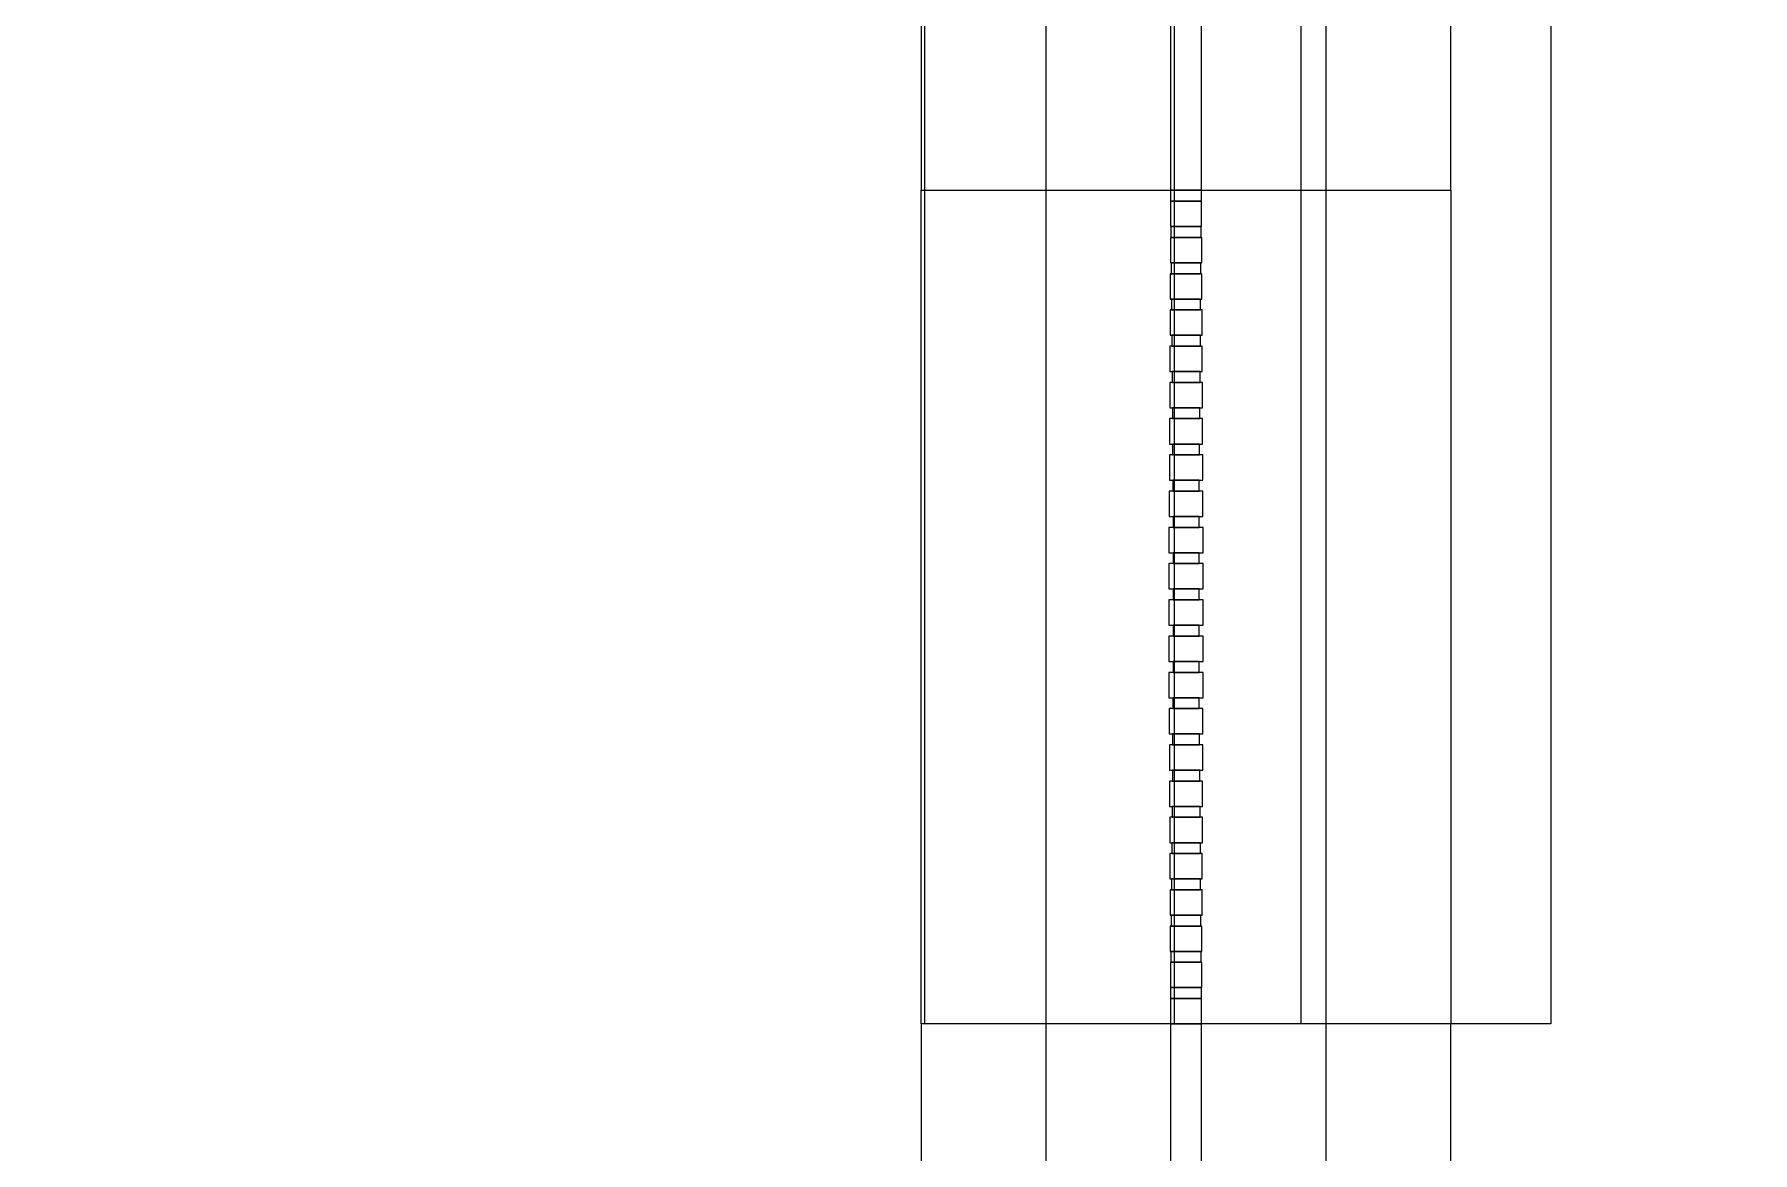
# Model space of a CAD drawing. Extents: x -3500 to 3500, y -1450 to 1450.
# Drawn here: x 226.84 to 247.51, y -236.58 to -223.12 of the extents above; entities that cross this region are included whole.
import ezdxf

# ---------------------------------------------------------------- set-up
doc = ezdxf.new("R2010")
doc.units = 0

msp = doc.modelspace()

# ---------------------------------------------------------------- linework, layer by layer
at = {"layer": 'EOS6MetalLayer'}
for points in [[(240.55, -235.028), (237.55, -235.028), (237.55, -1.5), (93.436, -1.5), (93.436, -235.028), (90.436, -235.028), (90.436, 1.5), (237.55, 1.5), (237.55, 235.028), (240.55, 235.028)], [(242.079, 235.028), (245.079, 235.028), (245.079, 1.5), (389.193, 1.5), (389.193, 235.028), (392.193, 235.028), (392.193, -1.5), (245.079, -1.5), (245.079, -235.028), (242.079, -235.028)]]:
    msp.add_lwpolyline(points, close=True, dxfattribs=at)
at = {"layer": 'HBSiProtectLayer'}
msp.add_lwpolyline([(239.007, -280), (242.379, -280), (242.379, 280), (239.007, 280)], close=True, dxfattribs=at)
at = {"layer": 'NegLayer'}
for points in [[(237.507, -225), (243.879, -225), (243.879, 225), (237.507, 225)], [(237.507, -225), (243.879, -225), (243.879, -235.028), (237.507, -235.028)], [(237.507, -280), (243.879, -280), (243.879, -235.028), (237.507, -235.028)]]:
    msp.add_lwpolyline(points, close=True, dxfattribs=at)
at = {"layer": 'SiLayer'}
for points in [[(240.507, -225), (240.879, -225), (240.879, 225), (240.507, 225)], [(240.507, -225.1308), (240.879, -225.1308), (240.879, -225), (240.507, -225)], [(240.507, -225.436), (240.879, -225.436), (240.879, -225.1308), (240.507, -225.1308)], [(240.5108, -225.5668), (240.8752, -225.5668), (240.8752, -225.436), (240.5108, -225.436)], [(240.5052, -225.872), (240.8808, -225.872), (240.8808, -225.5668), (240.5052, -225.5668)], [(240.5144, -226.0028), (240.8716, -226.0028), (240.8716, -225.872), (240.5144, -225.872)], [(240.5033, -226.308), (240.8827, -226.308), (240.8827, -226.0028), (240.5033, -226.0028)], [(240.5179, -226.4388), (240.8681, -226.4388), (240.8681, -226.308), (240.5179, -226.308)], [(240.5012, -226.744), (240.8848, -226.744), (240.8848, -226.4388), (240.5012, -226.4388)], [(240.4991, -227.18), (240.8869, -227.18), (240.8869, -226.8748), (240.4991, -226.8748)], [(240.5213, -226.8748), (240.8647, -226.8748), (240.8647, -226.744), (240.5213, -226.744)], [(240.4968, -227.616), (240.8892, -227.616), (240.8892, -227.3108), (240.4968, -227.3108)], [(240.5246, -227.3108), (240.8614, -227.3108), (240.8614, -227.18), (240.5246, -227.18)], [(240.4945, -228.052), (240.8915, -228.052), (240.8915, -227.7468), (240.4945, -227.7468)], [(240.5278, -227.7468), (240.8582, -227.7468), (240.8582, -227.616), (240.5278, -227.616)], [(240.492, -228.488), (240.894, -228.488), (240.894, -228.1828), (240.492, -228.1828)], [(240.5309, -228.1828), (240.8551, -228.1828), (240.8551, -228.052), (240.5309, -228.052)], [(240.534, -228.6188), (240.852, -228.6188), (240.852, -228.488), (240.534, -228.488)], [(240.4896, -228.924), (240.8964, -228.924), (240.8964, -228.6188), (240.4896, -228.6188)], [(240.537, -229.0548), (240.849, -229.0548), (240.849, -228.924), (240.537, -228.924)], [(240.487, -229.36), (240.899, -229.36), (240.899, -229.0548), (240.487, -229.0548)], [(240.537, -229.4908), (240.849, -229.4908), (240.849, -229.36), (240.537, -229.36)], [(240.487, -229.796), (240.899, -229.796), (240.899, -229.4908), (240.487, -229.4908)], [(240.537, -229.9268), (240.849, -229.9268), (240.849, -229.796), (240.537, -229.796)], [(240.487, -230.232), (240.899, -230.232), (240.899, -229.9268), (240.487, -229.9268)], [(240.537, -230.3628), (240.849, -230.3628), (240.849, -230.232), (240.537, -230.232)], [(240.487, -230.668), (240.899, -230.668), (240.899, -230.3628), (240.487, -230.3628)], [(240.537, -230.7988), (240.849, -230.7988), (240.849, -230.668), (240.537, -230.668)], [(240.487, -231.104), (240.899, -231.104), (240.899, -230.7988), (240.487, -230.7988)], [(240.4896, -231.54), (240.8964, -231.54), (240.8964, -231.2348), (240.4896, -231.2348)], [(240.534, -231.2348), (240.852, -231.2348), (240.852, -231.104), (240.534, -231.104)], [(240.492, -231.976), (240.894, -231.976), (240.894, -231.6708), (240.492, -231.6708)], [(240.5309, -231.6708), (240.8551, -231.6708), (240.8551, -231.54), (240.5309, -231.54)], [(240.4945, -232.412), (240.8915, -232.412), (240.8915, -232.1068), (240.4945, -232.1068)], [(240.5278, -232.1068), (240.8582, -232.1068), (240.8582, -231.976), (240.5278, -231.976)], [(240.5246, -232.5428), (240.8614, -232.5428), (240.8614, -232.412), (240.5246, -232.412)], [(240.4968, -232.848), (240.8892, -232.848), (240.8892, -232.5428), (240.4968, -232.5428)], [(240.5213, -232.9788), (240.8647, -232.9788), (240.8647, -232.848), (240.5213, -232.848)], [(240.4991, -233.284), (240.8869, -233.284), (240.8869, -232.9788), (240.4991, -232.9788)], [(240.5179, -233.4148), (240.8681, -233.4148), (240.8681, -233.284), (240.5179, -233.284)], [(240.5012, -233.72), (240.8848, -233.72), (240.8848, -233.4148), (240.5012, -233.4148)], [(240.5144, -233.8508), (240.8716, -233.8508), (240.8716, -233.72), (240.5144, -233.72)], [(240.5033, -234.156), (240.8827, -234.156), (240.8827, -233.8508), (240.5033, -233.8508)], [(240.5108, -234.2868), (240.8752, -234.2868), (240.8752, -234.156), (240.5108, -234.156)], [(240.5052, -234.592), (240.8808, -234.592), (240.8808, -234.2868), (240.5052, -234.2868)], [(240.507, -234.7228), (240.879, -234.7228), (240.879, -234.592), (240.507, -234.592)], [(240.507, -235.028), (240.879, -235.028), (240.879, -234.7228), (240.507, -234.7228)], [(240.507, -280), (240.879, -280), (240.879, -235.028), (240.507, -235.028)]]:
    msp.add_lwpolyline(points, close=True, dxfattribs=at)

doc.saveas('drawing.dxf')
